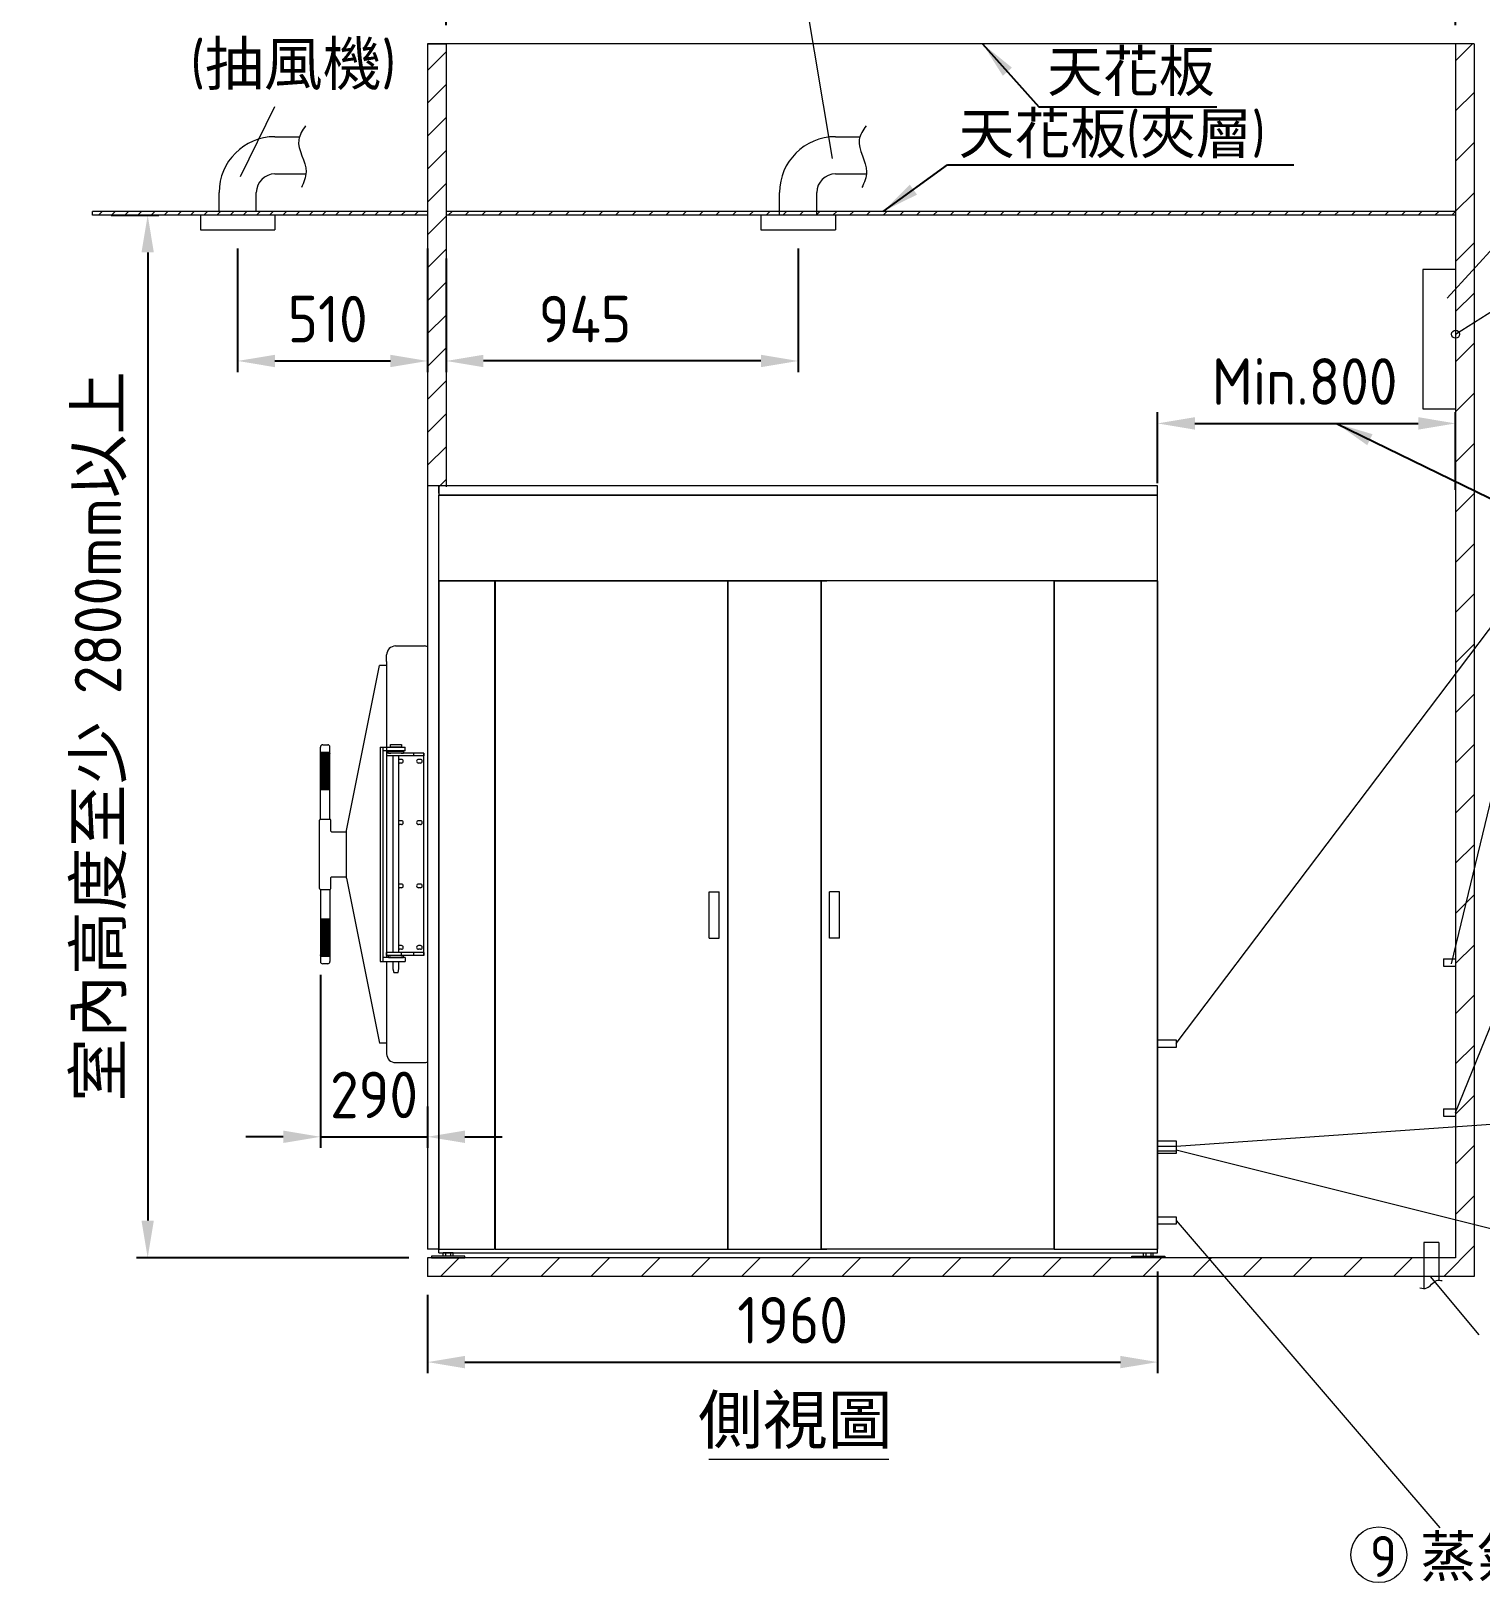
# Model space of a CAD drawing. Header units: millimetres. Extents: x -96603 to 124772, y -7961 to 34801.
# Drawn here: x 10066 to 13958, y 2683 to 6872 of the extents above; entities that cross this region are included whole.
import ezdxf

# ---------------------------------------------------------------- set-up
doc = ezdxf.new("R2010")
doc.units = ezdxf.units.MM
doc.linetypes.add('HIDDEN', pattern=[9.525, 6.35, -3.175])
doc.layers.get('0').update_dxf_attribs({"lineweight": 15})
for name, color, linetype, lineweight in [('D', 3, 'Continuous', 13), ('H', 2, 'HIDDEN', 15), ('S', 4, 'Continuous', 15)]:
    doc.layers.add(name, color=color, linetype=linetype, lineweight=lineweight)
doc.styles.get("Standard").update_dxf_attribs({"font": 'KAIU.TTF'})
doc.styles.add('STU25', font='isocp2.shx')
doc.dimstyles.new('STU25', dxfattribs={"dimscale": 50, "dimtxt": 2.5, "dimasz": 2, "dimexe": 0.6, "dimexo": 1, "dimgap": 1, "dimtad": 1, "dimdsep": 46, "dimtxsty": 'STU25', "dimcen": 2, "dimazin": 2, "dimtfac": 1, "dimtmove": 0, "dimatfit": 3, "dimfxl": 0, "dimtolj": 1, "dimtzin": 0, "dimarcsym": 0})
doc.dimstyles.new('STU25$7', dxfattribs={"dimscale": 50, "dimtxt": 2.5, "dimasz": 2, "dimexe": 1.25, "dimexo": 0.625, "dimgap": 1, "dimtad": 1, "dimdec": 4, "dimdsep": 46, "dimtxsty": 'STU25', "dimcen": 2.5, "dimazin": 2, "dimtfac": 1, "dimtdec": 4, "dimtmove": 0, "dimatfit": 3, "dimfxl": 0, "dimtolj": 1, "dimtzin": 0, "dimarcsym": 0})

# ---------------------------------------------------------------- blocks, each defined once
blk = doc.blocks.new('*D9')
at = {"layer": 'D', "color": 0, "lineweight": -2}
for p, q in [((13090.5, 5658.1), (13090.5, 5848.2)), ((13890.5, 5639.8), (13890.5, 5848.2)), ((13190.5, 5818.2), (13790.5, 5818.2))]:
    blk.add_line(p, q, dxfattribs=at)
at = {"layer": 'D', "color": 0}
for points in [[(13190.5, 5834.9), (13190.5, 5801.5), (13090.5, 5818.2)], [(13790.5, 5801.5), (13790.5, 5834.9), (13890.5, 5818.2)]]:
    blk.add_solid(points, dxfattribs=at)
at = {"layer": 'Defpoints', "color": 0}
for p in [(13890.5, 5818.2), (13090.5, 5608.1), (13890.5, 5589.8)]:
    blk.add_point(p, dxfattribs=at)
at = {"layer": 'D', "color": 0, "insert": (13485.5, 5930.7), "char_height": 125, "attachment_point": 5, "style": 'STU25'}
blk.add_mtext('\\A1;{\\Fisocp2.shx;Min.800}', dxfattribs=at)
blk = doc.blocks.new('*D10')
at = {"layer": 'D', "color": 0, "lineweight": -2}
for p, q in [((13090.5, 3540.4), (13090.5, 3267.1)), ((11130.5, 3477.4), (11130.5, 3267.1)), ((11230.5, 3297.1), (12990.5, 3297.1))]:
    blk.add_line(p, q, dxfattribs=at)
at = {"layer": 'D', "color": 0}
for points in [[(11230.5, 3313.8), (11230.5, 3280.5), (11130.5, 3297.1)], [(12990.5, 3280.5), (12990.5, 3313.8), (13090.5, 3297.1)]]:
    blk.add_solid(points, dxfattribs=at)
at = {"layer": 'Defpoints', "color": 0}
for p in [(13090.5, 3590.4), (11130.5, 3527.4), (13090.5, 3297.1)]:
    blk.add_point(p, dxfattribs=at)
at = {"layer": 'D', "color": 0, "insert": (12110.5, 3409.6), "char_height": 125, "attachment_point": 5, "style": 'STU25'}
blk.add_mtext('\\A1;1960', dxfattribs=at)
blk = doc.blocks.new('*D11')
at = {"layer": 'D', "color": 0, "lineweight": -2}
for p, q in [((10842.8, 4337.2), (10842.8, 3872.2)), ((11130.5, 3984), (11130.5, 3872.2)), ((10742.8, 3902.2), (10642.8, 3902.2)), ((10842.8, 3902.2), (11130.5, 3902.2)), ((11230.5, 3902.2), (11330.5, 3902.2))]:
    blk.add_line(p, q, dxfattribs=at)
at = {"layer": 'D', "color": 0}
for points in [[(10742.8, 3885.6), (10742.8, 3918.9), (10842.8, 3902.2)], [(11230.5, 3918.9), (11230.5, 3885.6), (11130.5, 3902.2)]]:
    blk.add_solid(points, dxfattribs=at)
at = {"layer": 'Defpoints', "color": 0}
for p in [(10842.8, 4387.2), (11130.5, 4034), (11130.5, 3902.2)]:
    blk.add_point(p, dxfattribs=at)
at = {"layer": 'D', "color": 0, "insert": (10986.7, 4014.7), "char_height": 125, "attachment_point": 5, "style": 'STU25'}
blk.add_mtext('\\A1;290', dxfattribs=at)
blk = doc.blocks.new('*D12')
at = {"layer": 'D', "color": 0, "lineweight": -2}
for p, q in [((10620.5, 6288.3), (10620.5, 5955.9)), ((11130.5, 6288.3), (11130.5, 5955.9)), ((10720.5, 5985.9), (11030.5, 5985.9))]:
    blk.add_line(p, q, dxfattribs=at)
at = {"layer": 'D', "color": 0}
for points in [[(10720.5, 6002.5), (10720.5, 5969.2), (10620.5, 5985.9)], [(11030.5, 5969.2), (11030.5, 6002.5), (11130.5, 5985.9)]]:
    blk.add_solid(points, dxfattribs=at)
at = {"layer": 'Defpoints', "color": 0}
for p in [(10620.5, 6338.3), (11130.5, 6338.3), (11130.5, 5985.9)]:
    blk.add_point(p, dxfattribs=at)
at = {"layer": 'D', "color": 0, "insert": (10862.1, 6098.4), "char_height": 125, "attachment_point": 5, "style": 'STU25'}
blk.add_mtext('\\A1;510', dxfattribs=at)
blk = doc.blocks.new('*D13')
at = {"layer": 'D', "color": 0, "lineweight": -2}
for p, q in [((12125.5, 6288.3), (12125.5, 5955.9)), ((11180.5, 6261), (11180.5, 5955.9)), ((12025.5, 5985.9), (11280.5, 5985.9))]:
    blk.add_line(p, q, dxfattribs=at)
at = {"layer": 'D', "color": 0}
for points in [[(11280.5, 6002.5), (11280.5, 5969.2), (11180.5, 5985.9)], [(12025.5, 5969.2), (12025.5, 6002.5), (12125.5, 5985.9)]]:
    blk.add_solid(points, dxfattribs=at)
at = {"layer": 'Defpoints', "color": 0}
for p in [(12125.5, 6338.3), (11180.5, 6311), (11180.5, 5985.9)]:
    blk.add_point(p, dxfattribs=at)
at = {"layer": 'D', "color": 0, "insert": (11553, 6098.4), "char_height": 125, "attachment_point": 5, "style": 'STU25'}
blk.add_mtext('\\A1;945', dxfattribs=at)
blk = doc.blocks.new('*D17')
at = {"layer": 'D', "color": 0, "lineweight": -2}
for p, q in [((10280.5, 6377.4), (10408.9, 6377.4)), ((10378.9, 6277.4), (10378.9, 3677.4)), ((11080.5, 3577.4), (10348.9, 3577.4))]:
    blk.add_line(p, q, dxfattribs=at)
at = {"layer": 'D', "color": 0}
for points in [[(10395.5, 6277.4), (10362.2, 6277.4), (10378.9, 6377.4)], [(10362.2, 3677.4), (10395.5, 3677.4), (10378.9, 3577.4)]]:
    blk.add_solid(points, dxfattribs=at)
at = {"layer": 'Defpoints', "color": 0}
for p in [(10230.5, 6377.4), (10378.9, 3577.4), (11130.5, 3577.4)]:
    blk.add_point(p, dxfattribs=at)
at = {"layer": 'D', "color": 0, "insert": (10252.6, 4977.4), "char_height": 125, "attachment_point": 5, "rotation": 90, "style": 'STU25'}
blk.add_mtext('\\A1;\\f標楷體|b0|i0|c136|p0;室內高度至少\\Fisocp2.shx|c136; 2800mm\\f標楷體|b0|i0|c136|p0;以上', dxfattribs=at)
blk = doc.blocks.new('*D18')
at = {"layer": 'D', "color": 0, "lineweight": -2}
for p, q in [((11180.5, 6887.4), (11180.5, 7337.6)), ((13890.5, 6887.4), (13890.5, 7337.6)), ((13790.5, 7307.6), (11280.5, 7307.6))]:
    blk.add_line(p, q, dxfattribs=at)
at = {"layer": 'D', "color": 0}
for points in [[(11280.5, 7324.2), (11280.5, 7290.9), (11180.5, 7307.6)], [(13790.5, 7290.9), (13790.5, 7324.2), (13890.5, 7307.6)]]:
    blk.add_solid(points, dxfattribs=at)
at = {"layer": 'Defpoints', "color": 0}
for p in [(11180.5, 7307.6), (11180.5, 6837.4), (13890.5, 6837.4)]:
    blk.add_point(p, dxfattribs=at)
at = {"layer": 'D', "color": 0, "insert": (12076.6, 7515), "char_height": 125, "attachment_point": 1, "style": 'STU25'}
blk.add_mtext('\\A1;2710\\Fisocp2.shx|c1;(\\f標楷體|b0|i0|c136|p0;滅菌區\\Fisocp2.shx|c1;)', dxfattribs=at)

msp = doc.modelspace()

# ---------------------------------------------------------------- hatches: boundary and pattern name
at = {"layer": 'H', "ltscale": 5}
h = msp.add_hatch(dxfattribs=at)
h.set_pattern_fill('ANSI31', color=256, scale=500, style=0)
h.set_pattern_definition([(45, (366760.54, 11141.1), (-44.194174, 44.194174), [])])
h.paths.add_polyline_path([(11130.528, 5647.447), (11130.528, 6837.447), (11180.528, 6837.447), (11180.528, 5647.447)])
h.paths.add_polyline_path([(11160.528, 5622.447), (11160.528, 5647.447)])
edge = h.paths.add_edge_path(flags=16)
edge.add_line((11160.528, 5647.447), (11130.528, 5647.447))
h = msp.add_hatch(dxfattribs=at)
h.set_pattern_fill('ANSI31', color=256, scale=30, style=0)
h.set_pattern_definition([(45, (468.49, 239.8), (-67.3519, 67.3519), [])])
h.paths.add_polyline_path([(11130.528, 3577.447), (11130.528, 3527.447), (13940.528, 3527.447), (13940.528, 6837.447), (13890.528, 6837.447), (13890.528, 3577.447)])
at = {"layer": 'H'}
h = msp.add_hatch(dxfattribs=at)
h.set_pattern_fill('ANSI31', color=256, scale=200, style=0)
h.set_pattern_definition([(45, (366760.537, 11141.097), (-17.6776695, 17.6776695), [])])
h.paths.add_polyline_path([(11130.528, 6377.447), (11130.528, 6387.447), (10230.528, 6387.447), (10230.528, 6377.447)])
h = msp.add_hatch(dxfattribs=at)
h.set_pattern_fill('ANSI31', color=256, scale=10, style=0)
h.set_pattern_definition([(45, (468.49, 239.798), (-22.45064, 22.45064), [])])
edge = h.paths.add_edge_path()
edge.add_line((11180.528, 6377.447), (11180.528, 6387.447))
edge.add_line((13890.528, 6377.447), (13890.528, 6387.829))
edge.add_line((13890.528, 6387.447), (11180.528, 6387.447))
edge.add_line((13890.528, 6377.447), (11180.528, 6377.447))
at = {"layer": 'S'}
h = msp.add_hatch(color=256, dxfattribs=at)
edge = h.paths.add_edge_path()
edge.add_ellipse((11167.249, 3586.447), major_axis=(5, 0), ratio=1, start_angle=-90, end_angle=0)
edge.add_line((11172.249, 3586.447), (11172.249, 3581.447))
edge.add_line((11172.249, 3581.447), (11167.249, 3581.447))
h = msp.add_hatch(color=256, dxfattribs=at)
edge = h.paths.add_edge_path()
edge.add_ellipse((11203.807, 3586.447), major_axis=(5, 0), ratio=1, start_angle=180, end_angle=270)
edge.add_line((11203.807, 3581.447), (11198.807, 3581.447))
edge.add_line((11198.807, 3581.447), (11198.807, 3586.447))
h = msp.add_hatch(color=256, dxfattribs=at)
edge = h.paths.add_edge_path()
edge.add_ellipse((13047.249, 3586.447), major_axis=(5, 0), ratio=1, start_angle=-90, end_angle=0)
edge.add_line((13052.249, 3586.447), (13052.249, 3581.447))
edge.add_line((13052.249, 3581.447), (13047.249, 3581.447))
h = msp.add_hatch(color=256, dxfattribs=at)
edge = h.paths.add_edge_path()
edge.add_ellipse((13083.807, 3586.447), major_axis=(5, 0), ratio=1, start_angle=180, end_angle=270)
edge.add_line((13083.807, 3581.447), (13078.807, 3581.447))
edge.add_line((13078.807, 3581.447), (13078.807, 3586.447))

# ---------------------------------------------------------------- linework, layer by layer
for p, q in [((10720.528, 6588.196), (10786.448, 6588.196)), ((12225.528, 6588.196), (12291.448, 6588.196)), ((10720.528, 6488.196), (10803.823, 6488.196)), ((12225.528, 6488.196), (12308.823, 6488.196)), ((10570.528, 6387.447), (10570.528, 6438.196)), ((10670.528, 6387.447), (10670.528, 6438.196)), ((12075.528, 6377.447), (12075.528, 6438.196)), ((12175.528, 6377.447), (12175.528, 6438.196)), ((10520.528, 6377.447), (10520.528, 6338.304)), ((10720.528, 6377.447), (10720.528, 6338.304)), ((12025.528, 6377.447), (12025.528, 6338.304)), ((12225.528, 6377.447), (12225.528, 6338.304)), ((10520.528, 6338.304), (10720.528, 6338.304)), ((12025.528, 6338.304), (12225.528, 6338.304)), ((11160.528, 5650.447), (11130.528, 5650.447)), ((11130.528, 5650.447), (11130.528, 3600.447)), ((11160.528, 5650.447), (11160.528, 5625.447)), ((11560.528, 5650.447), (11160.528, 5650.447)), ((11160.528, 5630.447), (11160.528, 5650.447)), ((13090.528, 5625.447), (11160.528, 5625.447)), ((11160.528, 5395.447), (11160.528, 5625.447)), ((11160.528, 5625.447), (13090.528, 5625.447)), ((11160.528, 5575.447), (11160.528, 5625.447)), ((11160.528, 5625.447), (11175.528, 5625.447)), ((12125.528, 5650.447), (11560.528, 5650.447)), ((12690.528, 5650.447), (12125.528, 5650.447)), ((13090.528, 5650.447), (12690.528, 5650.447)), ((13090.528, 5625.447), (13075.529, 5625.447)), ((13090.528, 5625.447), (13090.528, 5650.447)), ((13090.528, 5395.447), (13090.528, 5625.447)), ((11160.528, 3640.447), (11160.528, 5575.447)), ((13090.528, 3640.447), (13090.528, 5575.447)), ((13090.528, 5395.447), (11160.528, 5395.447)), ((11160.528, 5395.447), (11160.528, 3600.447)), ((11160.528, 5395.447), (11310.528, 5395.447)), ((11310.528, 5395.447), (11310.528, 3600.447)), ((11311.528, 5395.447), (11311.528, 3600.447)), ((11311.528, 5395.447), (11935.528, 5395.447)), ((11920.528, 5395.447), (12202.528, 5395.447)), ((11935.528, 5395.447), (11935.528, 3600.447)), ((11936.528, 5395.447), (11936.528, 3600.447)), ((12186.528, 5395.447), (12186.528, 3600.447)), ((12187.528, 5395.447), (12187.528, 3600.447)), ((12811.528, 5395.447), (12187.528, 5395.447)), ((12811.528, 5395.447), (12811.528, 3600.447)), ((12812.528, 5395.447), (12812.528, 3600.447)), ((12812.528, 5395.447), (13090.528, 5395.447)), ((13090.528, 5395.447), (13090.528, 3600.447)), ((11020.528, 5178.447), (11020.528, 5196.447)), ((11044.528, 5220.447), (11121.528, 5220.447)), ((10912.529, 4724.947), (11001.528, 5168.447)), ((11020.528, 5168.447), (11001.528, 5168.447)), ((11020.528, 5178.447), (11020.528, 4383.448)), ((10842.829, 4755.054), (10842.829, 4949.054)), ((10848.829, 4955.054), (10862.229, 4955.054)), ((10868.229, 4755.054), (10868.229, 4949.054)), ((11003.528, 4948.447), (11003.528, 4373.448)), ((11003.528, 4948.447), (11070.528, 4948.447)), ((11011.528, 4373.448), (11011.528, 4948.447)), ((11030.528, 4954.947), (11031.028, 4955.447)), ((11030.528, 4948.947), (11030.528, 4954.947)), ((11031.028, 4948.447), (11030.528, 4948.947)), ((11031.028, 4955.447), (11060.028, 4955.447)), ((11060.028, 4948.447), (11031.028, 4948.447)), ((11060.028, 4955.447), (11060.528, 4954.947)), ((11060.528, 4948.947), (11060.028, 4948.447)), ((11060.528, 4954.947), (11060.528, 4948.947)), ((11070.528, 4938.447), (11070.528, 4948.447)), ((10842.829, 4911.24), (10866.643, 4935.054)), ((10842.829, 4913.24), (10864.643, 4935.054)), ((10842.829, 4915.24), (10862.643, 4935.054)), ((10842.829, 4917.24), (10860.643, 4935.054)), ((10842.829, 4935.054), (10868.229, 4935.054)), ((10842.829, 4925.24), (10852.643, 4935.054)), ((10842.829, 4927.24), (10850.643, 4935.054)), ((10842.829, 4929.24), (10848.643, 4935.054)), ((10842.829, 4919.24), (10858.643, 4935.054)), ((10842.829, 4921.24), (10856.643, 4935.054)), ((10842.829, 4923.24), (10854.643, 4935.054)), ((10842.829, 4933.24), (10844.643, 4935.054)), ((10842.829, 4931.24), (10846.643, 4935.054)), ((10842.829, 4909.24), (10868.229, 4934.64)), ((10842.829, 4933.476), (10868.229, 4908.076)), ((10842.829, 4907.24), (10868.229, 4932.64)), ((10842.829, 4931.476), (10868.229, 4906.076)), ((10842.829, 4905.24), (10868.229, 4930.64)), ((10842.829, 4929.476), (10868.229, 4904.076)), ((10842.829, 4903.24), (10868.229, 4928.64)), ((10842.829, 4927.476), (10868.229, 4902.076)), ((10842.829, 4901.24), (10868.229, 4926.64)), ((10842.829, 4925.476), (10868.229, 4900.076)), ((10842.829, 4899.24), (10868.229, 4924.64)), ((10842.829, 4923.476), (10868.229, 4898.076)), ((10842.829, 4897.24), (10868.229, 4922.64)), ((10842.829, 4921.476), (10868.229, 4896.076)), ((10842.829, 4895.24), (10868.229, 4920.64)), ((10842.829, 4919.476), (10868.229, 4894.076)), ((10842.829, 4893.24), (10868.229, 4918.64)), ((10842.829, 4917.476), (10868.229, 4892.076)), ((10842.829, 4891.24), (10868.229, 4916.64)), ((10842.829, 4915.476), (10868.229, 4890.076)), ((10842.829, 4889.24), (10868.229, 4914.64)), ((10842.829, 4913.476), (10868.229, 4888.076)), ((10842.829, 4887.24), (10868.229, 4912.64)), ((10842.829, 4911.476), (10868.229, 4886.076)), ((10842.829, 4885.24), (10868.229, 4910.64)), ((10842.829, 4909.476), (10868.229, 4884.076)), ((10842.829, 4883.24), (10868.229, 4908.64)), ((10842.829, 4907.476), (10868.229, 4882.076)), ((10842.829, 4881.24), (10868.229, 4906.64)), ((10842.829, 4905.476), (10868.229, 4880.076)), ((10842.829, 4879.24), (10868.229, 4904.64)), ((10842.829, 4903.476), (10868.229, 4878.076)), ((10842.829, 4877.24), (10868.229, 4902.64)), ((10842.829, 4901.476), (10868.229, 4876.076)), ((10843.252, 4935.054), (10868.229, 4910.076)), ((10845.252, 4935.054), (10868.229, 4912.076)), ((10847.252, 4935.054), (10868.229, 4914.076)), ((10849.252, 4935.054), (10868.229, 4916.076)), ((10851.252, 4935.054), (10868.229, 4918.076)), ((10853.252, 4935.054), (10868.229, 4920.076)), ((10855.252, 4935.054), (10868.229, 4922.076)), ((10857.252, 4935.054), (10868.229, 4924.076)), ((10859.252, 4935.054), (10868.229, 4926.076)), ((10861.252, 4935.054), (10868.229, 4928.076)), ((10863.252, 4935.054), (10868.229, 4930.076)), ((10865.252, 4935.054), (10868.229, 4932.076)), ((10867.252, 4935.054), (10868.229, 4934.076)), ((11070.528, 4938.447), (11011.528, 4938.447)), ((11120.528, 4932.947), (11020.528, 4932.947)), ((11020.528, 4932.947), (11020.528, 4924.947)), ((11120.528, 4924.947), (11020.528, 4924.947)), ((11025.028, 4937.447), (11025.528, 4937.947)), ((11025.028, 4933.447), (11025.028, 4937.447)), ((11025.028, 4933.447), (11025.528, 4932.947)), ((11025.528, 4937.947), (11037.528, 4937.947)), ((11025.528, 4932.947), (11031.528, 4932.947)), ((11037.528, 4937.947), (11053.528, 4937.947)), ((11037.528, 4924.947), (11037.528, 4396.947)), ((11120.528, 4932.947), (11045.528, 4932.947)), ((11053.528, 4937.947), (11065.528, 4937.947)), ((11053.528, 4396.947), (11053.528, 4924.947)), ((11060.028, 4915.947), (11055.028, 4915.947)), ((11060.028, 4905.947), (11055.028, 4905.947)), ((11059.528, 4932.947), (11065.528, 4932.947)), ((11066.028, 4937.447), (11065.528, 4937.947)), ((11065.528, 4932.947), (11066.028, 4933.447)), ((11066.028, 4937.447), (11066.028, 4933.447)), ((11093.774, 4924.947), (11093.774, 4932.947)), ((11111.028, 4915.947), (11106.028, 4915.947)), ((11111.028, 4905.947), (11106.028, 4905.947)), ((11120.528, 4924.947), (11120.528, 4932.947)), ((11120.528, 4932.947), (11120.528, 4924.947)), ((11120.528, 4388.947), (11120.528, 4932.947)), ((10842.829, 4875.24), (10868.229, 4900.64)), ((10842.829, 4899.476), (10868.229, 4874.076)), ((10842.829, 4873.24), (10868.229, 4898.64)), ((10842.829, 4897.476), (10868.229, 4872.076)), ((10842.829, 4871.24), (10868.229, 4896.64)), ((10842.829, 4895.476), (10868.229, 4870.076)), ((10842.829, 4869.24), (10868.229, 4894.64)), ((10842.829, 4893.476), (10868.229, 4868.076)), ((10842.829, 4867.24), (10868.229, 4892.64)), ((10842.829, 4891.476), (10868.229, 4866.076)), ((10842.829, 4865.24), (10868.229, 4890.64)), ((10842.829, 4889.476), (10868.229, 4864.076)), ((10842.829, 4863.24), (10868.229, 4888.64)), ((10842.829, 4887.476), (10868.229, 4862.076)), ((10842.829, 4861.24), (10868.229, 4886.64)), ((10842.829, 4885.476), (10868.229, 4860.076)), ((10842.829, 4859.24), (10868.229, 4884.64)), ((10842.829, 4883.476), (10868.229, 4858.076)), ((10842.829, 4857.24), (10868.229, 4882.64)), ((10842.829, 4881.476), (10868.229, 4856.076)), ((10842.829, 4855.24), (10868.229, 4880.64)), ((10842.829, 4879.476), (10868.229, 4854.076)), ((10842.829, 4853.24), (10868.229, 4878.64)), ((10842.829, 4877.476), (10868.229, 4852.076)), ((10842.829, 4851.24), (10868.229, 4876.64)), ((10842.829, 4875.476), (10868.229, 4850.076)), ((10842.829, 4849.24), (10868.229, 4874.64)), ((10842.829, 4873.476), (10868.229, 4848.076)), ((10842.829, 4847.24), (10868.229, 4872.64)), ((10842.829, 4871.476), (10868.229, 4846.076)), ((10842.829, 4845.24), (10868.229, 4870.64)), ((10842.829, 4869.476), (10868.229, 4844.076)), ((10842.829, 4843.24), (10868.229, 4868.64)), ((10842.829, 4867.476), (10868.229, 4842.076)), ((10842.829, 4841.24), (10868.229, 4866.64)), ((10842.829, 4865.476), (10868.229, 4840.076)), ((10842.829, 4839.24), (10868.229, 4864.64)), ((10842.829, 4863.476), (10868.229, 4838.076)), ((10842.829, 4837.24), (10868.229, 4862.64)), ((10842.829, 4861.476), (10868.229, 4836.076)), ((10842.829, 4835.24), (10868.229, 4860.64)), ((10842.829, 4859.476), (10867.252, 4835.054)), ((10842.829, 4857.476), (10865.252, 4835.054)), ((10842.829, 4855.476), (10863.252, 4835.054)), ((10842.829, 4853.476), (10861.252, 4835.054)), ((10842.829, 4851.476), (10859.252, 4835.054)), ((10842.829, 4849.476), (10857.252, 4835.054)), ((10842.829, 4847.476), (10855.252, 4835.054)), ((10842.829, 4845.476), (10853.252, 4835.054)), ((10842.829, 4843.476), (10851.252, 4835.054)), ((10842.829, 4841.476), (10849.252, 4835.054)), ((10842.829, 4839.476), (10847.252, 4835.054)), ((10842.829, 4837.476), (10845.252, 4835.054)), ((10842.829, 4835.054), (10868.229, 4835.054)), ((10844.643, 4835.054), (10868.229, 4858.64)), ((10846.643, 4835.054), (10868.229, 4856.64)), ((10848.643, 4835.054), (10868.229, 4854.64)), ((10850.643, 4835.054), (10868.229, 4852.64)), ((10852.643, 4835.054), (10868.229, 4850.64)), ((10854.643, 4835.054), (10868.229, 4848.64)), ((10856.643, 4835.054), (10868.229, 4846.64)), ((10858.643, 4835.054), (10868.229, 4844.64)), ((10860.643, 4835.054), (10868.229, 4842.64)), ((10862.643, 4835.054), (10868.229, 4840.64)), ((10864.643, 4835.054), (10868.229, 4838.64)), ((10866.643, 4835.054), (10868.229, 4836.64)), ((10840.529, 4568.841), (10840.529, 4753.054)), ((10842.529, 4755.054), (10868.529, 4755.054)), ((10870.529, 4723.447), (10870.529, 4753.054)), ((11060.028, 4750.947), (11055.028, 4750.947)), ((11060.028, 4740.947), (11055.028, 4740.947)), ((11111.028, 4750.947), (11106.028, 4750.947)), ((11111.028, 4740.947), (11106.028, 4740.947)), ((10872.529, 4721.447), (10912.529, 4721.447)), ((10912.529, 4596.947), (10912.529, 4724.947)), ((10842.529, 4566.841), (10868.529, 4566.841)), ((10842.829, 4566.841), (10842.829, 4372.841)), ((10868.229, 4566.841), (10868.229, 4372.841)), ((10870.529, 4568.841), (10870.529, 4598.447)), ((10872.529, 4600.447), (10912.529, 4600.447)), ((10912.529, 4596.947), (11001.528, 4153.447)), ((11060.028, 4580.947), (11055.028, 4580.947)), ((11060.028, 4570.947), (11055.028, 4570.947)), ((11111.028, 4580.947), (11106.028, 4580.947)), ((11111.028, 4570.947), (11106.028, 4570.947)), ((11886.528, 4435.447), (11886.528, 4560.447)), ((11886.528, 4560.447), (11913.528, 4560.447)), ((11913.528, 4435.447), (11913.528, 4560.447)), ((12209.528, 4435.447), (12209.528, 4560.447)), ((12236.528, 4560.447), (12209.528, 4560.447)), ((12236.528, 4435.447), (12236.528, 4560.447)), ((10858.416, 4486.841), (10842.829, 4471.255)), ((10860.416, 4486.841), (10842.829, 4469.255)), ((10862.416, 4486.841), (10842.829, 4467.255)), ((10864.416, 4486.841), (10842.829, 4465.255)), ((10866.416, 4486.841), (10842.829, 4463.255)), ((10868.229, 4486.841), (10842.829, 4486.841)), ((10852.416, 4486.841), (10842.829, 4477.255)), ((10854.416, 4486.841), (10842.829, 4475.255)), ((10856.416, 4486.841), (10842.829, 4473.255)), ((10846.416, 4486.841), (10842.829, 4483.255)), ((10848.416, 4486.841), (10842.829, 4481.255)), ((10850.416, 4486.841), (10842.829, 4479.255)), ((10844.416, 4486.841), (10842.829, 4485.255)), ((10868.229, 4486.655), (10842.829, 4461.255)), ((10868.229, 4460.418), (10842.829, 4485.818)), ((10868.229, 4484.655), (10842.829, 4459.255)), ((10868.229, 4458.418), (10842.829, 4483.818)), ((10868.229, 4482.655), (10842.829, 4457.255)), ((10868.229, 4462.418), (10843.807, 4486.841)), ((10868.229, 4464.418), (10845.807, 4486.841)), ((10868.229, 4466.418), (10847.807, 4486.841)), ((10868.229, 4468.418), (10849.807, 4486.841)), ((10868.229, 4470.418), (10851.807, 4486.841)), ((10868.229, 4472.418), (10853.807, 4486.841)), ((10868.229, 4474.418), (10855.807, 4486.841)), ((10868.229, 4476.418), (10857.807, 4486.841)), ((10868.229, 4478.418), (10859.807, 4486.841)), ((10868.229, 4480.418), (10861.807, 4486.841)), ((10868.229, 4482.418), (10863.807, 4486.841)), ((10868.229, 4484.418), (10865.807, 4486.841)), ((10868.229, 4456.418), (10842.829, 4481.818)), ((10868.229, 4480.655), (10842.829, 4455.255)), ((10868.229, 4454.418), (10842.829, 4479.818)), ((10868.229, 4478.655), (10842.829, 4453.255)), ((10868.229, 4452.418), (10842.829, 4477.818)), ((10868.229, 4476.655), (10842.829, 4451.255)), ((10868.229, 4450.418), (10842.829, 4475.818)), ((10868.229, 4474.655), (10842.829, 4449.255)), ((10868.229, 4448.418), (10842.829, 4473.818)), ((10868.229, 4472.655), (10842.829, 4447.255)), ((10868.229, 4446.418), (10842.829, 4471.818)), ((10868.229, 4470.655), (10842.829, 4445.255)), ((10868.229, 4444.418), (10842.829, 4469.818)), ((10868.229, 4468.655), (10842.829, 4443.255)), ((10868.229, 4442.418), (10842.829, 4467.818)), ((10868.229, 4466.655), (10842.829, 4441.255)), ((10868.229, 4440.418), (10842.829, 4465.818)), ((10868.229, 4464.655), (10842.829, 4439.255)), ((10868.229, 4438.418), (10842.829, 4463.818)), ((10868.229, 4462.655), (10842.829, 4437.255)), ((10868.229, 4436.418), (10842.829, 4461.818)), ((10868.229, 4460.655), (10842.829, 4435.255)), ((10868.229, 4434.418), (10842.829, 4459.818)), ((10868.229, 4458.655), (10842.829, 4433.255)), ((10868.229, 4432.418), (10842.829, 4457.818)), ((10868.229, 4456.655), (10842.829, 4431.255)), ((10868.229, 4430.418), (10842.829, 4455.818)), ((10868.229, 4454.655), (10842.829, 4429.255)), ((10868.229, 4428.418), (10842.829, 4453.818)), ((10868.229, 4452.655), (10842.829, 4427.255)), ((10868.229, 4426.418), (10842.829, 4451.818)), ((10868.229, 4450.655), (10842.829, 4425.255)), ((10868.229, 4424.418), (10842.829, 4449.818)), ((10868.229, 4448.655), (10842.829, 4423.255)), ((10868.229, 4422.418), (10842.829, 4447.818)), ((10868.229, 4446.655), (10842.829, 4421.255)), ((10868.229, 4420.418), (10842.829, 4445.818)), ((10868.229, 4444.655), (10842.829, 4419.255)), ((10868.229, 4418.418), (10842.829, 4443.818)), ((10868.229, 4442.655), (10842.829, 4417.255)), ((10868.229, 4416.418), (10842.829, 4441.818)), ((10868.229, 4440.655), (10842.829, 4415.255)), ((10868.229, 4414.418), (10842.829, 4439.818)), ((10868.229, 4438.655), (10842.829, 4413.255)), ((10868.229, 4412.418), (10842.829, 4437.818)), ((10868.229, 4436.655), (10842.829, 4411.255)), ((10868.229, 4410.418), (10842.829, 4435.818)), ((10868.229, 4434.655), (10842.829, 4409.255)), ((10868.229, 4408.418), (10842.829, 4433.818)), ((10868.229, 4432.655), (10842.829, 4407.255)), ((10868.229, 4406.418), (10842.829, 4431.818)), ((10868.229, 4430.655), (10842.829, 4405.255)), ((10868.229, 4404.418), (10842.829, 4429.818)), ((10868.229, 4428.655), (10842.829, 4403.255)), ((10868.229, 4402.418), (10842.829, 4427.818)), ((10868.229, 4426.655), (10842.829, 4401.255)), ((10868.229, 4400.418), (10842.829, 4425.818)), ((10868.229, 4424.655), (10842.829, 4399.255)), ((10868.229, 4398.418), (10842.829, 4423.818)), ((10868.229, 4422.655), (10842.829, 4397.255)), ((10868.229, 4396.418), (10842.829, 4421.818)), ((10868.229, 4420.655), (10842.829, 4395.255)), ((10868.229, 4394.418), (10842.829, 4419.818)), ((10868.229, 4418.655), (10842.829, 4393.255)), ((10868.229, 4392.418), (10842.829, 4417.818)), ((10868.229, 4416.655), (10842.829, 4391.255)), ((10868.229, 4390.418), (10842.829, 4415.818)), ((10868.229, 4414.655), (10842.829, 4389.255)), ((10868.229, 4388.418), (10842.829, 4413.818)), ((10868.229, 4412.655), (10842.829, 4387.255)), ((10867.807, 4386.841), (10842.829, 4411.818)), ((10865.807, 4386.841), (10842.829, 4409.818)), ((10863.807, 4386.841), (10842.829, 4407.818)), ((10861.807, 4386.841), (10842.829, 4405.818)), ((10859.807, 4386.841), (10842.829, 4403.818)), ((10857.807, 4386.841), (10842.829, 4401.818)), ((10855.807, 4386.841), (10842.829, 4399.818)), ((10868.229, 4410.655), (10844.416, 4386.841)), ((10868.229, 4408.655), (10846.416, 4386.841)), ((10868.229, 4406.655), (10848.416, 4386.841)), ((10868.229, 4404.655), (10850.416, 4386.841)), ((10868.229, 4402.655), (10852.416, 4386.841)), ((10868.229, 4400.655), (10854.416, 4386.841)), ((10868.229, 4398.655), (10856.416, 4386.841)), ((11060.028, 4415.947), (11055.028, 4415.947)), ((11060.028, 4405.947), (11055.028, 4405.947)), ((11111.028, 4415.947), (11106.028, 4415.947)), ((11111.028, 4405.947), (11106.028, 4405.947)), ((11886.528, 4435.447), (11913.528, 4435.447)), ((12236.528, 4435.447), (12209.528, 4435.447)), ((10853.807, 4386.841), (10842.829, 4397.818)), ((10851.807, 4386.841), (10842.829, 4395.818)), ((10849.807, 4386.841), (10842.829, 4393.818)), ((10847.807, 4386.841), (10842.829, 4391.818)), ((10845.807, 4386.841), (10842.829, 4389.818)), ((10843.807, 4386.841), (10842.829, 4387.818)), ((10868.229, 4386.841), (10842.829, 4386.841)), ((10862.229, 4366.841), (10848.829, 4366.841)), ((10868.229, 4396.655), (10858.416, 4386.841)), ((10868.229, 4394.655), (10860.416, 4386.841)), ((10868.229, 4392.655), (10862.416, 4386.841)), ((10868.229, 4390.655), (10864.416, 4386.841)), ((10868.229, 4388.655), (10866.416, 4386.841)), ((11003.528, 4373.448), (11070.528, 4373.448)), ((11070.528, 4383.448), (11011.528, 4383.448)), ((11120.528, 4396.947), (11020.528, 4396.947)), ((11020.528, 4388.947), (11020.528, 4396.947)), ((11120.528, 4388.947), (11020.528, 4388.947)), ((11020.528, 4373.448), (11020.528, 4143.447)), ((11025.028, 4388.447), (11025.528, 4388.947)), ((11025.028, 4388.447), (11025.028, 4384.447)), ((11025.028, 4384.447), (11025.528, 4383.947)), ((11025.528, 4388.947), (11031.528, 4388.947)), ((11025.528, 4383.947), (11037.528, 4383.947)), ((11037.528, 4383.947), (11053.528, 4383.947)), ((11037.528, 4373.448), (11037.528, 4353.447)), ((11120.528, 4388.947), (11045.528, 4388.947)), ((11120.528, 4388.947), (11045.528, 4388.947)), ((11053.528, 4383.947), (11065.528, 4383.947)), ((11053.528, 4353.447), (11053.528, 4373.448)), ((11059.528, 4388.947), (11065.528, 4388.947)), ((11065.528, 4388.947), (11066.028, 4388.447)), ((11066.028, 4384.447), (11065.528, 4383.947)), ((11066.028, 4384.447), (11066.028, 4388.447)), ((11070.528, 4383.448), (11070.528, 4373.448)), ((11093.774, 4388.947), (11093.774, 4396.947)), ((11120.528, 4396.947), (11120.528, 4388.947)), ((11120.528, 4388.947), (11120.528, 4396.947)), ((11120.528, 4396.947), (11120.528, 4388.947)), ((13858.153, 4380.482), (13858.153, 4360.482)), ((13858.153, 4380.482), (13890.528, 4380.482)), ((13858.153, 4360.482), (13890.528, 4360.482)), ((11037.528, 4353.447), (11039.528, 4343.447)), ((11039.528, 4343.447), (11051.528, 4343.447)), ((11051.528, 4343.447), (11053.528, 4353.447)), ((11020.528, 4153.447), (11001.528, 4153.447)), ((13090.528, 4142.447), (13090.528, 4162.447)), ((13090.528, 4162.447), (13140.528, 4162.447)), ((13140.528, 4162.447), (13140.528, 4142.447)), ((11020.528, 4143.447), (11020.528, 4125.447)), ((13140.528, 4142.447), (13090.528, 4142.447)), ((11044.528, 4101.447), (11121.528, 4101.447)), ((13858.153, 3977.447), (13858.153, 3957.447)), ((13858.153, 3977.447), (13890.528, 3977.447)), ((13858.153, 3957.447), (13890.528, 3957.447)), ((13090.528, 3863.747), (13090.528, 3891.147)), ((13090.528, 3891.147), (13140.528, 3891.147)), ((13090.528, 3877.447), (13140.528, 3877.447)), ((13090.528, 3857.447), (13090.528, 3877.447)), ((13140.528, 3863.747), (13090.528, 3863.747)), ((13140.528, 3857.447), (13090.528, 3857.447)), ((13140.528, 3891.147), (13140.528, 3863.747)), ((13140.528, 3877.447), (13140.528, 3857.447)), ((13090.528, 3667.447), (13090.528, 3687.447)), ((13090.528, 3687.447), (13140.528, 3687.447)), ((13140.528, 3687.447), (13140.528, 3667.447)), ((13140.528, 3667.447), (13090.528, 3667.447)), ((11160.528, 3590.447), (11160.528, 3640.447)), ((13090.528, 3590.447), (13090.528, 3640.447)), ((13805.528, 3618.324), (13805.528, 3495.067)), ((13845.528, 3618.324), (13805.528, 3618.324)), ((13845.528, 3618.324), (13845.528, 3516.901)), ((11160.528, 3600.447), (11130.528, 3600.447)), ((11230.028, 3581.447), (11141.028, 3581.447)), ((11141.028, 3581.447), (11141.028, 3577.447)), ((11141.028, 3577.447), (11230.028, 3577.447)), ((11160.528, 3600.447), (11310.528, 3600.447)), ((11160.528, 3590.447), (13090.528, 3590.447)), ((11198.807, 3590.447), (11172.249, 3590.447)), ((11172.249, 3581.447), (11172.249, 3590.447)), ((11178.889, 3590.447), (11178.889, 3581.447)), ((11192.168, 3590.447), (11192.168, 3581.447)), ((11198.807, 3581.447), (11198.807, 3590.447)), ((11230.028, 3577.447), (11230.028, 3581.447)), ((11311.528, 3600.447), (11935.528, 3600.447)), ((11920.528, 3600.447), (12202.528, 3600.447)), ((12811.528, 3600.447), (12187.528, 3600.447)), ((12812.528, 3600.447), (13090.528, 3600.447)), ((13021.028, 3577.447), (13021.028, 3581.447)), ((13021.028, 3581.447), (13110.028, 3581.447)), ((13110.028, 3577.447), (13021.028, 3577.447)), ((13052.249, 3581.447), (13052.249, 3590.447)), ((13052.249, 3590.447), (13078.807, 3590.447)), ((13058.889, 3590.447), (13058.889, 3581.447)), ((13072.168, 3590.447), (13072.168, 3581.447)), ((13078.807, 3581.447), (13078.807, 3590.447)), ((13110.028, 3581.447), (13110.028, 3577.447))]:
    msp.add_line(p, q)
at = {"ltscale": 0.5}
msp.add_line((11059.528, 4396.947), (11059.528, 4388.947), dxfattribs=at)
msp.add_lwpolyline([(13890.528, 6231.594), (13802.943, 6231.594), (13802.943, 5857.725), (13890.528, 5857.725)])
msp.add_circle((13890.528, 6057.725), 10.761)
for centre, radius, start, end in [((10720.528, 6438.196), 150, 90, 180), ((12225.528, 6438.196), 150, 90, 180), ((10720.528, 6438.196), 50, 90, 180), ((12225.528, 6438.196), 50, 90, 180), ((11044.528, 5196.447), 24, 90, 180), ((11121.528, 5196.447), 24, 67.975687, 90), ((10848.829, 4949.054), 6, 90, 180), ((10862.229, 4949.054), 6, 0, 90), ((11055.028, 4910.947), 5, 90, 107.457603), ((11055.028, 4910.947), 5, 252.542397, 270), ((11060.028, 4910.947), 5, 270, 90), ((11106.028, 4910.947), 5, 90, 270), ((11111.028, 4910.947), 5, 270, 90), ((10842.529, 4753.054), 2, 90, 180), ((10868.529, 4753.054), 2, 0, 90), ((11055.028, 4745.947), 5, 90, 107.457603), ((11055.028, 4745.947), 5, 252.542397, 270), ((11060.028, 4745.947), 5, 270, 90), ((11106.028, 4745.947), 5, 90, 270), ((11111.028, 4745.947), 5, 270, 90), ((10872.529, 4723.447), 2, 180, 270), ((10842.529, 4568.841), 2, 180, 270), ((10868.529, 4568.841), 2, 270, 0), ((10872.529, 4598.447), 2, 90, 180), ((11055.028, 4575.947), 5, 90, 107.457603), ((11055.028, 4575.947), 5, 252.542397, 270), ((11060.028, 4575.947), 5, 270, 90), ((11106.028, 4575.947), 5, 90, 270), ((11111.028, 4575.947), 5, 270, 90), ((11055.028, 4410.947), 5, 90, 107.457603), ((11055.028, 4410.947), 5, 252.542397, 270), ((11060.028, 4410.947), 5, 270, 90), ((11106.028, 4410.947), 5, 90, 270), ((11111.028, 4410.947), 5, 270, 90), ((10848.829, 4372.841), 6, 180, 270), ((10862.229, 4372.841), 6, 270, 0), ((11044.528, 4125.447), 24, 180, 270), ((11121.528, 4125.447), 24, 270, 292.024313)]:
    msp.add_arc(centre, radius, start, end)
at = {"layer": 'D'}
for p, q in [((12217.499, 6529.747), (12136.973, 7012.518)), ((10627.669, 6480.986), (10720.732, 6669.749)), ((13868.095, 6154.776), (14002.068, 6301.346)), ((13890.528, 6057.725), (13992.702, 6122.586)), ((13140.528, 4152.447), (14006.91, 5298.545)), ((13879.792, 4366.808), (14028.204, 4981.702)), ((13890.528, 3967.447), (14192.176, 4712.326)), ((13140.528, 3877.447), (14125.193, 3946.033)), ((13140.528, 3867.447), (14094.535, 3628.142)), ((13140.528, 3677.447), (13848.03, 2851.981)), ((13821.998, 3527.12), (13953.052, 3370.742)), ((11885.949, 3036.82), (12368.981, 3036.82))]:
    msp.add_line(p, q, dxfattribs=at)
msp.add_circle((13684.553, 2779.785), 75, dxfattribs=at)
for points in [[(10802.763, 6617.773), (10784.501, 6579.868), (10804.168, 6493.53), (10791.525, 6451.414)], [(12307.763, 6617.773), (12289.501, 6579.868), (12309.168, 6493.53), (12296.525, 6451.414)], [(13794.865, 3496.207), (13813.193, 3496.207), (13839.599, 3516.077), (13854.821, 3516.077)]]:
    msp.add_spline(points, degree=3, dxfattribs=at)
at = {"layer": 'S'}
for p, q in [((13940.528, 6837.447), (11130.528, 6837.447)), ((11130.528, 6837.447), (11130.528, 5647.447)), ((11130.528, 6837.447), (11180.528, 6837.447)), ((11180.528, 6837.447), (11180.528, 5647.447)), ((13890.528, 6837.447), (13890.528, 3577.447)), ((13940.528, 6837.447), (13940.528, 3527.447)), ((10230.528, 6377.447), (10230.528, 6387.447)), ((11130.528, 6387.447), (10230.528, 6387.447)), ((11130.528, 6377.447), (10230.528, 6377.447)), ((13890.528, 6387.447), (11180.528, 6387.447)), ((13890.528, 6377.447), (11180.528, 6377.447)), ((13890.528, 3577.447), (11130.528, 3577.447)), ((11130.528, 3577.447), (11130.528, 3527.447)), ((13940.528, 3527.447), (11130.528, 3527.447))]:
    msp.add_line(p, q, dxfattribs=at)

# ---------------------------------------------------------------- texts
at = {"layer": 'D', "insert": (10427.224, 7035.877), "char_height": 116, "attachment_point": 1, "style": 'STU25'}
msp.add_mtext('5 {\\f標楷體|b0|i0|c136|p65;排風機\\P} ({\\f標楷體|b0|i0|c136|p65;抽風機})', dxfattribs=at)
at = {"layer": 'D', "attachment_point": 1}
for s, insert, char_height in [('{\\fDFKai-SB|b0|i0|c136|p0;\\C3;天花板 }', (12793.883, 6819.125), 110), ('{\\fDFKai-SB|b0|i0|c136|p0;\\C3;天花板\\Fisocp2.shx|c1;(\\f標楷體|b0|i0|c136|p0;夾層\\Fisocp2.shx|c1;)}', (12556.28, 6652.517), 110), ('{\\C11;側視圖}', (11856.575, 3206.167), 127.6), ('\\A1;\\Fisocp2.shx|c136;9 \\f標楷體|b0|i0|c136|p0;蒸氣產生器排氣管\\A1;\\Fisocp2.shx|c136;(%%C {\\H0.7x;\\S1/2;}\\H1.0003x;")', (13660.172, 2867.69), 110)]:
    msp.add_mtext(s, dxfattribs=dict(at, insert=insert, char_height=char_height))

# ---------------------------------------------------------------- dimensions: what is measured, and where the dimension line sits
at = {"layer": 'D'}
dim = msp.add_linear_dim(base=(11180.528, 7307.569), p1=(13890.528, 6837.447), p2=(11180.528, 6837.447), text='<>\\Fisocp2.shx|c1;(\\f標楷體|b0|i0|c136|p0;滅菌區\\Fisocp2.shx|c1;)', dimstyle='STU25', override={"dimtxsty": 'STU25'}, dxfattribs=at)
dim.commit()
dim.dimension.update_dxf_attribs({"geometry": '*D18', "text_midpoint": (12535.528, 7436.299)})
dim = msp.add_linear_dim(base=(10378.863, 3577.447), p1=(10230.528, 6377.447), p2=(11130.528, 3577.447), angle=90, text='\\f標楷體|b0|i0|c136|p0;室內高度至少\\Fisocp2.shx|c136; 2800mm\\f標楷體|b0|i0|c136|p0;以上', dimstyle='STU25', override={"dimtxsty": 'STU25'}, dxfattribs=at)
dim.commit()
dim.dimension.update_dxf_attribs({"geometry": '*D17', "text_midpoint": (10378.863, 4977.447), "dimtype": 160})
for base, p1, p2, picture, middle in [((11130.528, 5985.857), (10620.528, 6338.304), (11130.528, 6338.304), '*D12', (10862.124, 5985.857)), ((11180.528, 5985.857), (12125.528, 6338.304), (11180.528, 6310.965), '*D13', (11553.028, 5985.857)), ((13090.528, 3297.13), (11130.528, 3527.447), (13090.528, 3590.447), '*D10', (12110.528, 3297.13))]:
    dim = msp.add_linear_dim(base=base, p1=p1, p2=p2, dimstyle='STU25', dxfattribs=at)
    dim.commit()
    dim.dimension.update_dxf_attribs({"geometry": picture, "text_midpoint": middle, "dimtype": 160})
dim = msp.add_linear_dim(base=(13890.528, 5818.198), p1=(13090.528, 5608.051), p2=(13890.528, 5589.778), text='{\\Fisocp2.shx;Min.<>}', dimstyle='STU25', dxfattribs=at)
dim.commit()
dim.dimension.update_dxf_attribs({"geometry": '*D9', "text_midpoint": (13485.531, 5818.198), "dimtype": 160})
dim = msp.add_linear_dim(base=(11130.528, 3902.217), p1=(10842.829, 4387.161), p2=(11130.528, 4033.975), text='290', dimstyle='STU25', override={"dimdec": 0, "dimtxsty": 'STU25'}, dxfattribs=at)
dim.commit()
dim.dimension.update_dxf_attribs({"geometry": '*D11', "text_midpoint": (10986.679, 3902.217), "dimtype": 160})

# ---------------------------------------------------------------- leaders
for points in [[(12620.766, 6837.447), (12771.324, 6668.206), (13249.815, 6668.206)], [(12353.822, 6387.447), (12526.799, 6512.573), (13456.49, 6512.573)], [(13570.639, 5818.198), (14013.93, 5602.159), (15671.069, 5602.159)]]:
    msp.add_leader(points, dimstyle='STU25$7', override={"dimgap": 1, "dimtad": 0}, dxfattribs=at)

doc.saveas('drawing.dxf')
